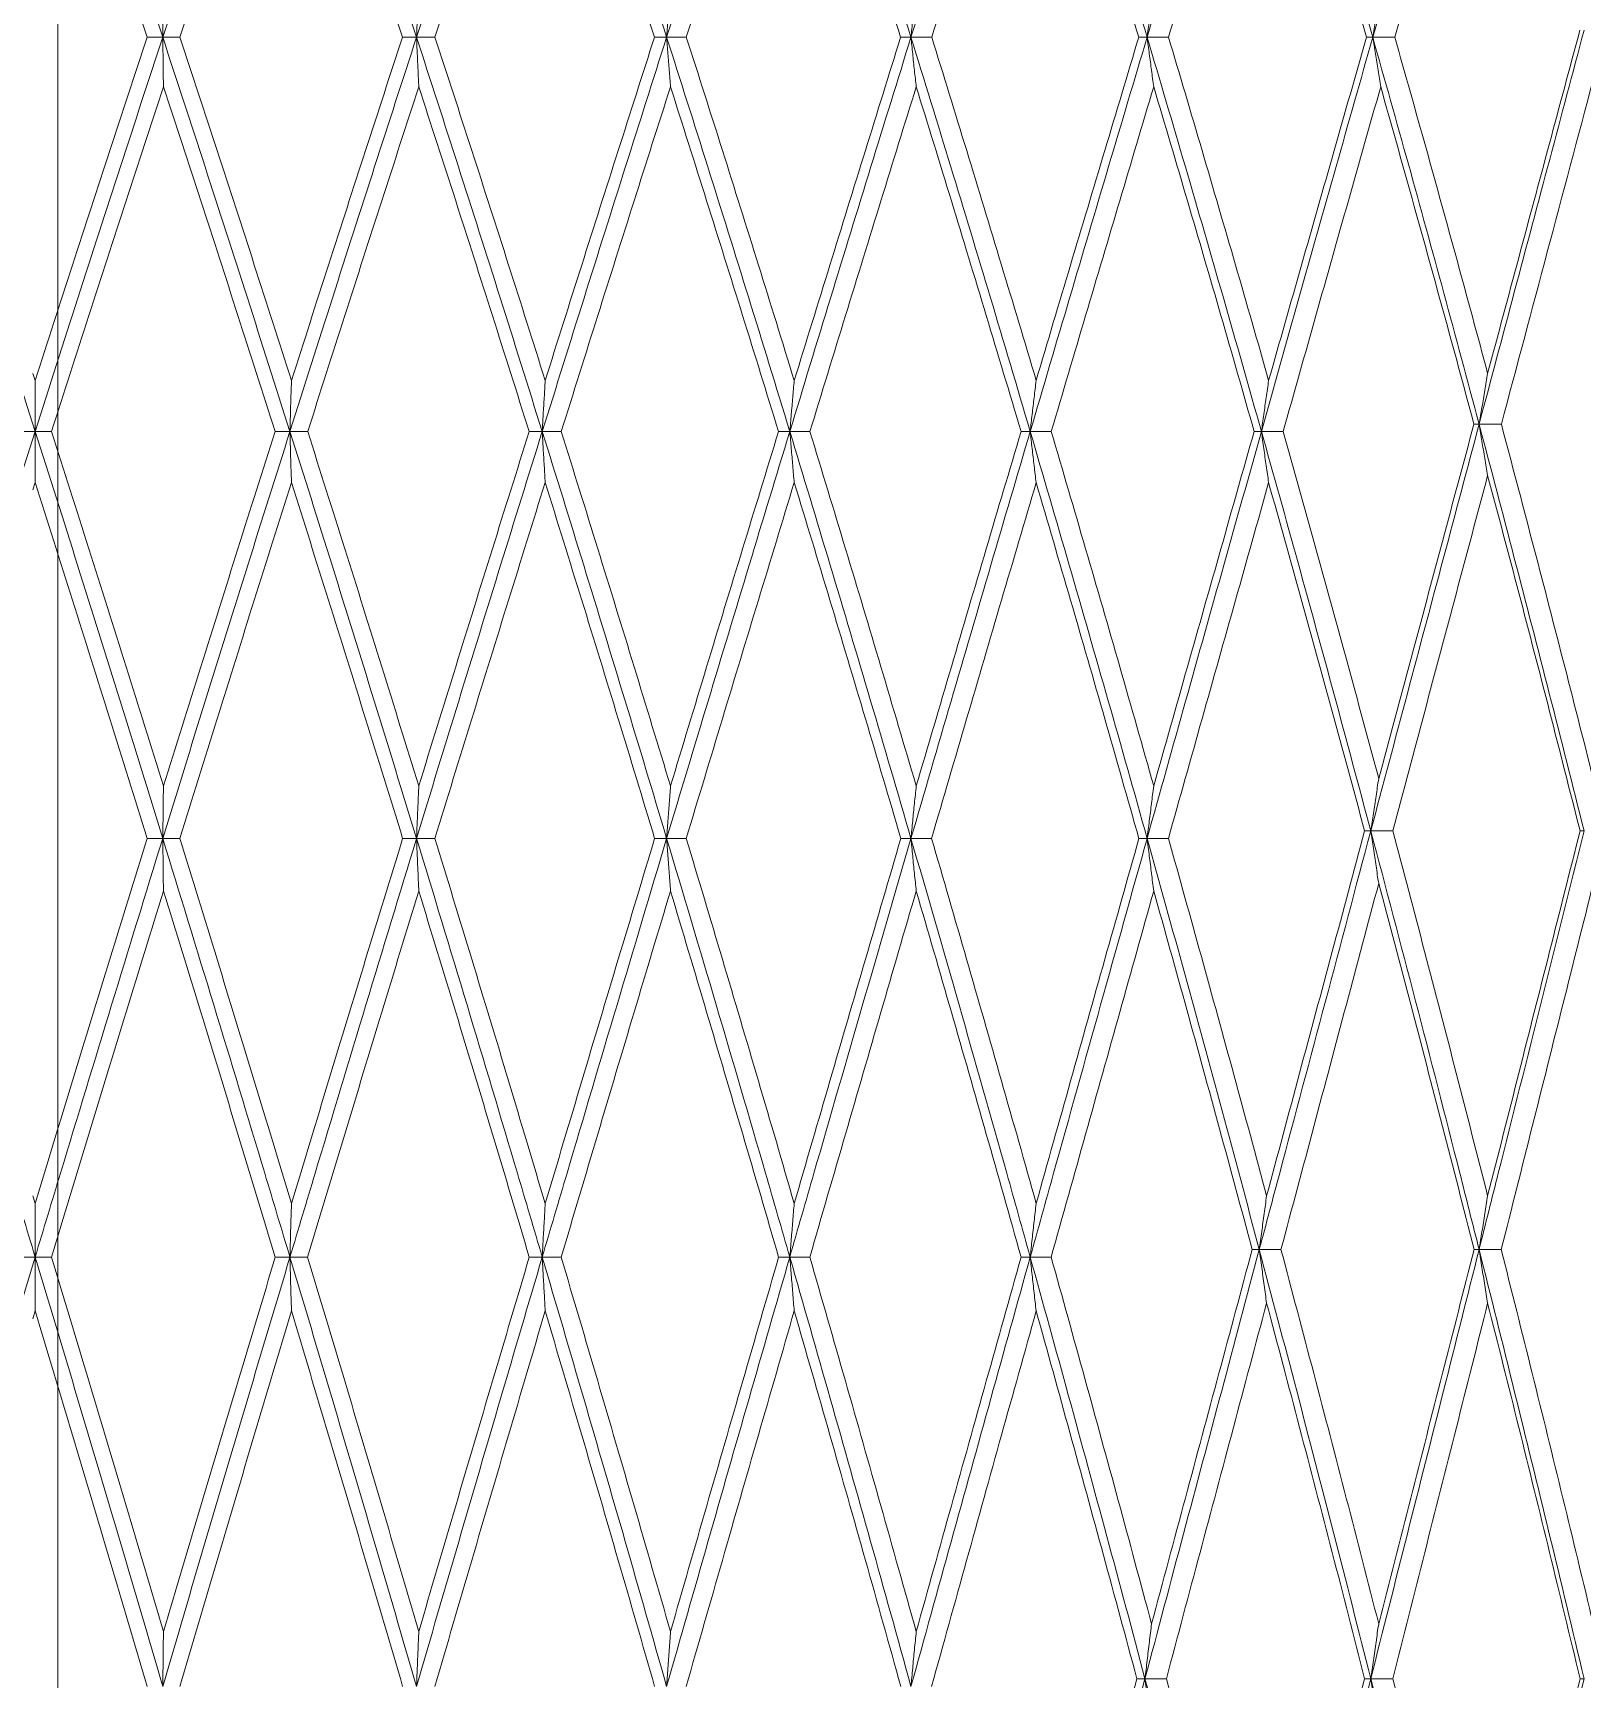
# Model space of a CAD drawing. Extents: x 1661 to 2451, y 0 to 579.
# Drawn here: x 2166.99 to 2176.91, y 453.5 to 464.05 of the extents above; entities that cross this region are included whole.
import ezdxf

# ---------------------------------------------------------------- set-up
doc = ezdxf.new("R2010")
doc.units = 0
doc.header["$LTSCALE"] = 10
doc.header["$MEASUREMENT"] = 0
doc.linetypes.add('CENTER', pattern=[2, 1.25, -0.25, 0.25, -0.25])
doc.layers.add('2', color=7, linetype='CONTINUOUS', true_color=0xffffff)
doc.layers.add('BODY', color=7, linetype='CONTINUOUS')

msp = doc.modelspace()

# ---------------------------------------------------------------- linework, layer by layer
at = {"layer": '2', "color": 7, "linetype": 'Continuous', "lineweight": 18}
for p, q in [((2166.989, 461.867), (2167.003, 461.821)), ((2167.003, 461.167), (2166.989, 461.12)), ((2166.989, 456.599), (2167.003, 456.55)), ((2166.989, 455.812), (2167.003, 455.862))]:
    msp.add_line(p, q, dxfattribs=at)
for points in [[(2166.187, 464.02), (2166.278, 464.297), (2166.46, 464.848), (2166.732, 465.661), (2166.913, 466.194), (2167.003, 466.458)], [(2167.82, 464.02), (2167.729, 464.297), (2167.547, 464.848), (2167.275, 465.66), (2167.094, 466.193), (2167.003, 466.458)], [(2168.635, 466.458), (2168.545, 466.194), (2168.365, 465.661), (2168.093, 464.848), (2167.911, 464.297), (2167.82, 464.02)], [(2169.446, 464.02), (2169.355, 464.297), (2169.175, 464.848), (2168.905, 465.66), (2168.725, 466.193), (2168.635, 466.458)], [(2170.251, 466.458), (2170.162, 466.194), (2169.985, 465.661), (2169.716, 464.848), (2169.536, 464.297), (2169.446, 464.02)], [(2171.048, 464.02), (2170.96, 464.297), (2170.782, 464.848), (2170.517, 465.66), (2170.34, 466.193), (2170.251, 466.458)], [(2171.048, 464.02), (2171.137, 464.297), (2171.314, 464.848), (2171.577, 465.661), (2171.75, 466.194), (2171.837, 466.458)], [(2172.613, 464.02), (2172.527, 464.297), (2172.355, 464.848), (2172.096, 465.66), (2171.923, 466.193), (2171.837, 466.458)], [(2173.377, 466.458), (2173.293, 466.194), (2173.125, 465.661), (2172.871, 464.848), (2172.699, 464.297), (2172.613, 464.02)], [(2174.126, 464.02), (2174.043, 464.297), (2173.877, 464.848), (2173.628, 465.66), (2173.461, 466.193), (2173.377, 466.458)], [(2174.126, 464.02), (2174.208, 464.297), (2174.373, 464.848), (2174.617, 465.661), (2174.778, 466.194), (2174.858, 466.458)], [(2175.571, 464.02), (2175.492, 464.297), (2175.335, 464.848), (2175.097, 465.66), (2174.938, 466.193), (2174.858, 466.458)], [(2176.265, 466.458), (2176.189, 466.194), (2176.037, 465.661), (2175.806, 464.848), (2175.65, 464.297), (2175.571, 464.02)], [(2167.003, 466.15), (2167.083, 465.917), (2167.243, 465.448), (2167.482, 464.738), (2167.641, 464.26), (2167.72, 464.02)], [(2168.645, 466.15), (2168.565, 465.917), (2168.406, 465.448), (2168.168, 464.738), (2168.009, 464.26), (2167.93, 464.02)], [(2168.645, 466.15), (2168.724, 465.917), (2168.883, 465.448), (2169.12, 464.738), (2169.278, 464.26), (2169.356, 464.02)], [(2170.27, 466.15), (2170.192, 465.917), (2170.035, 465.448), (2169.8, 464.738), (2169.643, 464.26), (2169.564, 464.02)], [(2170.27, 466.15), (2170.349, 465.917), (2170.505, 465.448), (2170.738, 464.738), (2170.893, 464.26), (2170.97, 464.02)], [(2171.174, 464.02), (2171.252, 464.26), (2171.405, 464.738), (2171.636, 465.448), (2171.789, 465.917), (2171.865, 466.15)], [(2171.865, 466.15), (2171.942, 465.917), (2172.094, 465.448), (2172.322, 464.738), (2172.472, 464.26), (2172.547, 464.02)], [(2173.415, 466.15), (2173.341, 465.917), (2173.193, 465.448), (2172.97, 464.738), (2172.82, 464.26), (2172.746, 464.02)], [(2173.415, 466.15), (2173.489, 465.917), (2173.636, 465.448), (2173.855, 464.738), (2174, 464.26), (2174.072, 464.02)], [(2174.263, 464.02), (2174.335, 464.26), (2174.478, 464.738), (2174.692, 465.448), (2174.833, 465.917), (2174.904, 466.15)], [(2174.904, 466.15), (2174.975, 465.917), (2175.115, 465.448), (2175.324, 464.738), (2175.462, 464.26), (2175.531, 464.02)], [(2176.32, 466.15), (2176.253, 465.917), (2176.119, 465.448), (2175.917, 464.738), (2175.781, 464.26), (2175.712, 464.02)], [(2167.825, 464.337), (2167.824, 464.301), (2167.823, 464.231), (2167.822, 464.126), (2167.821, 464.055), (2167.82, 464.02)], [(2169.46, 464.337), (2169.459, 464.301), (2169.455, 464.231), (2169.451, 464.126), (2169.447, 464.055), (2169.446, 464.02)], [(2171.048, 464.02), (2171.051, 464.055), (2171.056, 464.126), (2171.064, 464.231), (2171.07, 464.301), (2171.073, 464.337)], [(2172.647, 464.337), (2172.643, 464.301), (2172.635, 464.231), (2172.624, 464.126), (2172.617, 464.055), (2172.613, 464.02)], [(2174.126, 464.02), (2174.13, 464.055), (2174.14, 464.126), (2174.154, 464.231), (2174.163, 464.301), (2174.168, 464.337)], [(2175.622, 464.337), (2175.616, 464.301), (2175.605, 464.231), (2175.588, 464.126), (2175.577, 464.055), (2175.571, 464.02)], [(2176.925, 464.065), (2176.852, 463.791), (2176.705, 463.239), (2176.48, 462.397), (2176.329, 461.828), (2176.252, 461.541)], [(2176.898, 464.065), (2176.833, 463.824), (2176.703, 463.34), (2176.506, 462.608), (2176.374, 462.115), (2176.307, 461.867)], [(2167.003, 461.494), (2166.912, 461.782), (2166.729, 462.352), (2166.458, 463.193), (2166.277, 463.745), (2166.187, 464.02)], [(2167.003, 461.821), (2167.083, 462.069), (2167.242, 462.562), (2167.481, 463.295), (2167.64, 463.779), (2167.72, 464.02)], [(2167.003, 461.494), (2167.095, 461.781), (2167.277, 462.351), (2167.55, 463.194), (2167.73, 463.746), (2167.82, 464.02)], [(2167.72, 464.02), (2167.731, 464.02), (2167.753, 464.02), (2167.787, 464.02), (2167.809, 464.02), (2167.82, 464.02)], [(2167.93, 464.02), (2167.918, 464.02), (2167.893, 464.02), (2167.857, 464.02), (2167.832, 464.02), (2167.82, 464.02)], [(2168.635, 461.494), (2168.544, 461.782), (2168.362, 462.352), (2168.091, 463.193), (2167.91, 463.745), (2167.82, 464.02)], [(2167.825, 463.702), (2167.824, 463.737), (2167.823, 463.808), (2167.822, 463.914), (2167.821, 463.984), (2167.82, 464.02)], [(2167.93, 464.02), (2168.01, 463.779), (2168.169, 463.295), (2168.407, 462.562), (2168.565, 462.069), (2168.645, 461.821)], [(2169.446, 464.02), (2169.357, 463.746), (2169.178, 463.194), (2168.907, 462.351), (2168.726, 461.781), (2168.635, 461.494)], [(2169.356, 464.02), (2169.277, 463.779), (2169.119, 463.295), (2168.882, 462.562), (2168.724, 462.069), (2168.645, 461.821)], [(2169.446, 464.02), (2169.436, 464.02), (2169.416, 464.02), (2169.386, 464.02), (2169.366, 464.02), (2169.356, 464.02)], [(2169.564, 464.02), (2169.551, 464.02), (2169.525, 464.02), (2169.485, 464.02), (2169.459, 464.02), (2169.446, 464.02)], [(2170.251, 461.494), (2170.161, 461.782), (2169.982, 462.352), (2169.714, 463.193), (2169.535, 463.745), (2169.446, 464.02)], [(2169.446, 464.02), (2169.447, 463.984), (2169.451, 463.914), (2169.455, 463.808), (2169.459, 463.737), (2169.46, 463.702)], [(2169.564, 464.02), (2169.643, 463.779), (2169.8, 463.295), (2170.036, 462.562), (2170.192, 462.069), (2170.27, 461.821)], [(2171.048, 464.02), (2170.961, 463.746), (2170.785, 463.194), (2170.519, 462.351), (2170.341, 461.781), (2170.251, 461.494)], [(2170.97, 464.02), (2170.893, 463.779), (2170.738, 463.295), (2170.504, 462.562), (2170.348, 462.069), (2170.27, 461.821)], [(2171.048, 464.02), (2171.04, 464.02), (2171.023, 464.02), (2170.997, 464.02), (2170.979, 464.02), (2170.97, 464.02)], [(2171.048, 464.02), (2171.062, 464.02), (2171.09, 464.02), (2171.132, 464.02), (2171.16, 464.02), (2171.174, 464.02)], [(2171.837, 461.494), (2171.749, 461.782), (2171.574, 462.352), (2171.311, 463.193), (2171.136, 463.745), (2171.048, 464.02)], [(2171.048, 464.02), (2171.051, 463.984), (2171.056, 463.914), (2171.064, 463.808), (2171.07, 463.737), (2171.073, 463.702)], [(2171.174, 464.02), (2171.252, 463.779), (2171.406, 463.295), (2171.636, 462.562), (2171.789, 462.069), (2171.865, 461.821)], [(2171.837, 461.494), (2171.924, 461.781), (2172.098, 462.351), (2172.357, 463.194), (2172.528, 463.746), (2172.613, 464.02)], [(2171.865, 461.821), (2171.942, 462.069), (2172.094, 462.562), (2172.321, 463.295), (2172.472, 463.779), (2172.547, 464.02)], [(2172.547, 464.02), (2172.555, 464.02), (2172.569, 464.02), (2172.591, 464.02), (2172.606, 464.02), (2172.613, 464.02)], [(2172.746, 464.02), (2172.731, 464.02), (2172.701, 464.02), (2172.657, 464.02), (2172.628, 464.02), (2172.613, 464.02)], [(2173.377, 461.494), (2173.292, 461.782), (2173.123, 462.352), (2172.868, 463.193), (2172.698, 463.745), (2172.613, 464.02)], [(2172.647, 463.702), (2172.643, 463.737), (2172.635, 463.808), (2172.624, 463.914), (2172.617, 463.984), (2172.613, 464.02)], [(2172.746, 464.02), (2172.821, 463.779), (2172.97, 463.295), (2173.193, 462.562), (2173.341, 462.069), (2173.415, 461.821)], [(2174.126, 464.02), (2174.044, 463.746), (2173.879, 463.194), (2173.63, 462.351), (2173.461, 461.781), (2173.377, 461.494)], [(2174.072, 464.02), (2174, 463.779), (2173.855, 463.295), (2173.635, 462.562), (2173.488, 462.069), (2173.415, 461.821)], [(2174.126, 464.02), (2174.12, 464.02), (2174.108, 464.02), (2174.09, 464.02), (2174.078, 464.02), (2174.072, 464.02)], [(2174.126, 464.02), (2174.141, 464.02), (2174.171, 464.02), (2174.217, 464.02), (2174.248, 464.02), (2174.263, 464.02)], [(2174.858, 461.494), (2174.777, 461.782), (2174.614, 462.352), (2174.371, 463.193), (2174.207, 463.745), (2174.126, 464.02)], [(2174.126, 464.02), (2174.13, 463.984), (2174.14, 463.914), (2174.154, 463.808), (2174.163, 463.737), (2174.168, 463.702)], [(2174.263, 464.02), (2174.335, 463.779), (2174.478, 463.295), (2174.692, 462.562), (2174.834, 462.069), (2174.904, 461.821)], [(2174.858, 461.494), (2174.938, 461.781), (2175.099, 462.351), (2175.337, 463.194), (2175.493, 463.746), (2175.571, 464.02)], [(2174.904, 461.821), (2174.975, 462.069), (2175.115, 462.562), (2175.324, 463.295), (2175.462, 463.779), (2175.531, 464.02)], [(2175.531, 464.02), (2175.536, 464.02), (2175.545, 464.02), (2175.558, 464.02), (2175.567, 464.02), (2175.571, 464.02)], [(2175.712, 464.02), (2175.697, 464.02), (2175.665, 464.02), (2175.618, 464.02), (2175.587, 464.02), (2175.571, 464.02)], [(2176.252, 461.541), (2176.177, 461.823), (2176.027, 462.382), (2175.8, 463.208), (2175.647, 463.75), (2175.571, 464.02)], [(2175.622, 463.702), (2175.616, 463.737), (2175.605, 463.808), (2175.588, 463.914), (2175.577, 463.984), (2175.571, 464.02)], [(2175.712, 464.02), (2175.779, 463.784), (2175.913, 463.31), (2176.111, 462.592), (2176.242, 462.11), (2176.307, 461.867)], [(2176.983, 463.747), (2176.787, 463.012), (2176.591, 462.277), (2176.395, 461.541)], [(2167.108, 461.494), (2167.188, 461.743), (2167.347, 462.238), (2167.586, 462.974), (2167.745, 463.46), (2167.825, 463.702)], [(2167.825, 463.702), (2167.905, 463.46), (2168.064, 462.974), (2168.302, 462.238), (2168.461, 461.743), (2168.54, 461.494)], [(2169.46, 463.702), (2169.381, 463.46), (2169.224, 462.974), (2168.986, 462.238), (2168.828, 461.743), (2168.749, 461.494)], [(2169.46, 463.702), (2169.539, 463.46), (2169.697, 462.974), (2169.932, 462.238), (2170.089, 461.743), (2170.167, 461.494)], [(2171.073, 463.702), (2170.995, 463.46), (2170.84, 462.974), (2170.607, 462.238), (2170.451, 461.743), (2170.373, 461.494)], [(2171.073, 463.702), (2171.15, 463.46), (2171.304, 462.974), (2171.535, 462.238), (2171.688, 461.743), (2171.765, 461.494)], [(2171.966, 461.494), (2172.042, 461.743), (2172.194, 462.238), (2172.421, 462.974), (2172.571, 463.46), (2172.647, 463.702)], [(2172.647, 463.702), (2172.722, 463.46), (2172.872, 462.974), (2173.095, 462.238), (2173.244, 461.743), (2173.318, 461.494)], [(2174.168, 463.702), (2174.095, 463.46), (2173.951, 462.974), (2173.732, 462.238), (2173.585, 461.743), (2173.512, 461.494)], [(2174.168, 463.702), (2174.24, 463.46), (2174.384, 462.974), (2174.599, 462.238), (2174.741, 461.743), (2174.811, 461.494)], [(2174.997, 461.494), (2175.067, 461.743), (2175.207, 462.238), (2175.415, 462.974), (2175.553, 463.46), (2175.622, 463.702)], [(2175.622, 463.702), (2175.689, 463.465), (2175.823, 462.989), (2176.022, 462.269), (2176.154, 461.784), (2176.219, 461.541)], [(2176.307, 461.867), (2176.301, 461.831), (2176.289, 461.759), (2176.271, 461.65), (2176.258, 461.577), (2176.252, 461.541)], [(2167.003, 461.821), (2167.003, 461.785), (2167.003, 461.712), (2167.003, 461.604), (2167.003, 461.531), (2167.003, 461.494)], [(2168.645, 461.821), (2168.644, 461.785), (2168.641, 461.712), (2168.638, 461.604), (2168.636, 461.531), (2168.635, 461.494)], [(2170.27, 461.821), (2170.268, 461.785), (2170.264, 461.712), (2170.257, 461.604), (2170.253, 461.531), (2170.251, 461.494)], [(2171.865, 461.821), (2171.862, 461.785), (2171.856, 461.712), (2171.846, 461.604), (2171.84, 461.531), (2171.837, 461.494)], [(2173.415, 461.821), (2173.41, 461.785), (2173.402, 461.712), (2173.389, 461.604), (2173.381, 461.531), (2173.377, 461.494)], [(2174.904, 461.821), (2174.899, 461.785), (2174.888, 461.712), (2174.873, 461.604), (2174.863, 461.531), (2174.858, 461.494)], [(2175.558, 458.936), (2175.637, 459.231), (2175.793, 459.818), (2176.025, 460.687), (2176.177, 461.258), (2176.252, 461.541)], [(2175.609, 459.271), (2175.678, 459.527), (2175.815, 460.036), (2176.018, 460.792), (2176.152, 461.292), (2176.219, 461.541)], [(2176.219, 461.541), (2176.223, 461.541), (2176.23, 461.541), (2176.241, 461.541), (2176.249, 461.541), (2176.252, 461.541)], [(2176.395, 461.541), (2176.379, 461.541), (2176.347, 461.541), (2176.3, 461.541), (2176.268, 461.541), (2176.252, 461.541)], [(2176.925, 458.936), (2176.851, 459.231), (2176.702, 459.819), (2176.478, 460.686), (2176.328, 461.257), (2176.252, 461.541)], [(2176.307, 461.213), (2176.301, 461.25), (2176.289, 461.323), (2176.27, 461.432), (2176.258, 461.504), (2176.252, 461.541)], [(2176.395, 461.541), (2176.461, 461.292), (2176.593, 460.792), (2176.789, 460.035), (2176.919, 459.527), (2176.983, 459.271)], [(2167.003, 461.494), (2166.913, 461.211), (2166.732, 460.64), (2166.46, 459.77), (2166.278, 459.183), (2166.187, 458.888)], [(2167.003, 461.494), (2166.992, 461.494), (2166.969, 461.494), (2166.934, 461.494), (2166.91, 461.494), (2166.899, 461.494)], [(2167.003, 461.494), (2167.015, 461.494), (2167.038, 461.494), (2167.073, 461.494), (2167.097, 461.494), (2167.108, 461.494)], [(2167.82, 458.888), (2167.729, 459.184), (2167.547, 459.771), (2167.275, 460.639), (2167.094, 461.211), (2167.003, 461.494)], [(2167.003, 461.494), (2167.003, 461.458), (2167.003, 461.385), (2167.003, 461.276), (2167.003, 461.203), (2167.003, 461.167)], [(2167.108, 461.494), (2167.188, 461.245), (2167.347, 460.745), (2167.586, 459.988), (2167.745, 459.479), (2167.825, 459.224)], [(2167.82, 458.888), (2167.911, 459.183), (2168.093, 459.77), (2168.365, 460.64), (2168.545, 461.211), (2168.635, 461.494)], [(2167.825, 459.224), (2167.905, 459.479), (2168.064, 459.988), (2168.302, 460.745), (2168.461, 461.245), (2168.54, 461.494)], [(2168.54, 461.494), (2168.551, 461.494), (2168.572, 461.494), (2168.603, 461.494), (2168.624, 461.494), (2168.635, 461.494)], [(2168.749, 461.494), (2168.736, 461.494), (2168.711, 461.494), (2168.673, 461.494), (2168.648, 461.494), (2168.635, 461.494)], [(2169.446, 458.888), (2169.355, 459.184), (2169.175, 459.771), (2168.905, 460.639), (2168.725, 461.211), (2168.635, 461.494)], [(2168.645, 461.167), (2168.644, 461.203), (2168.641, 461.276), (2168.638, 461.385), (2168.636, 461.458), (2168.635, 461.494)], [(2168.749, 461.494), (2168.828, 461.245), (2168.986, 460.745), (2169.224, 459.988), (2169.381, 459.479), (2169.46, 459.224)], [(2170.251, 461.494), (2170.162, 461.211), (2169.985, 460.64), (2169.716, 459.77), (2169.536, 459.183), (2169.446, 458.888)], [(2170.167, 461.494), (2170.089, 461.245), (2169.932, 460.745), (2169.697, 459.988), (2169.539, 459.479), (2169.46, 459.224)], [(2170.251, 461.494), (2170.242, 461.494), (2170.223, 461.494), (2170.195, 461.494), (2170.177, 461.494), (2170.167, 461.494)], [(2170.373, 461.494), (2170.359, 461.494), (2170.332, 461.494), (2170.292, 461.494), (2170.265, 461.494), (2170.251, 461.494)], [(2171.048, 458.888), (2170.96, 459.184), (2170.782, 459.771), (2170.517, 460.639), (2170.34, 461.211), (2170.251, 461.494)], [(2170.251, 461.494), (2170.253, 461.458), (2170.257, 461.385), (2170.264, 461.276), (2170.268, 461.203), (2170.27, 461.167)], [(2170.373, 461.494), (2170.451, 461.245), (2170.607, 460.745), (2170.84, 459.988), (2170.995, 459.479), (2171.073, 459.224)], [(2171.837, 461.494), (2171.75, 461.211), (2171.577, 460.64), (2171.314, 459.77), (2171.137, 459.183), (2171.048, 458.888)], [(2171.765, 461.494), (2171.688, 461.245), (2171.535, 460.745), (2171.304, 459.988), (2171.15, 459.479), (2171.073, 459.224)], [(2171.837, 461.494), (2171.829, 461.494), (2171.813, 461.494), (2171.789, 461.494), (2171.773, 461.494), (2171.765, 461.494)], [(2171.837, 461.494), (2171.851, 461.494), (2171.88, 461.494), (2171.923, 461.494), (2171.951, 461.494), (2171.966, 461.494)], [(2172.613, 458.888), (2172.527, 459.184), (2172.355, 459.771), (2172.096, 460.639), (2171.923, 461.211), (2171.837, 461.494)], [(2171.837, 461.494), (2171.84, 461.458), (2171.846, 461.385), (2171.856, 461.276), (2171.862, 461.203), (2171.865, 461.167)], [(2171.966, 461.494), (2172.042, 461.245), (2172.194, 460.745), (2172.421, 459.988), (2172.571, 459.479), (2172.647, 459.224)], [(2172.613, 458.888), (2172.699, 459.183), (2172.871, 459.77), (2173.125, 460.64), (2173.293, 461.211), (2173.377, 461.494)], [(2172.647, 459.224), (2172.722, 459.479), (2172.872, 459.988), (2173.095, 460.745), (2173.244, 461.245), (2173.318, 461.494)], [(2173.318, 461.494), (2173.324, 461.494), (2173.337, 461.494), (2173.357, 461.494), (2173.37, 461.494), (2173.377, 461.494)], [(2173.512, 461.494), (2173.497, 461.494), (2173.467, 461.494), (2173.422, 461.494), (2173.392, 461.494), (2173.377, 461.494)], [(2174.126, 458.888), (2174.043, 459.184), (2173.877, 459.771), (2173.627, 460.639), (2173.46, 461.211), (2173.377, 461.494)], [(2173.415, 461.167), (2173.41, 461.203), (2173.402, 461.276), (2173.389, 461.385), (2173.381, 461.458), (2173.377, 461.494)], [(2173.512, 461.494), (2173.585, 461.245), (2173.732, 460.745), (2173.951, 459.988), (2174.096, 459.479), (2174.168, 459.224)], [(2174.858, 461.494), (2174.778, 461.211), (2174.617, 460.64), (2174.373, 459.77), (2174.208, 459.183), (2174.126, 458.888)], [(2174.811, 461.494), (2174.74, 461.245), (2174.599, 460.745), (2174.384, 459.988), (2174.24, 459.479), (2174.168, 459.224)], [(2174.858, 461.494), (2174.852, 461.494), (2174.842, 461.494), (2174.827, 461.494), (2174.816, 461.494), (2174.811, 461.494)], [(2174.858, 461.494), (2174.873, 461.494), (2174.904, 461.494), (2174.95, 461.494), (2174.981, 461.494), (2174.997, 461.494)], [(2175.558, 458.936), (2175.481, 459.226), (2175.326, 459.803), (2175.093, 460.655), (2174.936, 461.216), (2174.858, 461.494)], [(2174.858, 461.494), (2174.863, 461.458), (2174.873, 461.385), (2174.888, 461.276), (2174.899, 461.203), (2174.904, 461.167)], [(2174.997, 461.494), (2175.065, 461.251), (2175.203, 460.761), (2175.407, 460.02), (2175.542, 459.521), (2175.609, 459.271)], [(2175.699, 458.936), (2175.767, 459.192), (2175.904, 459.703), (2176.107, 460.462), (2176.24, 460.963), (2176.307, 461.213)], [(2176.307, 461.213), (2176.374, 460.963), (2176.507, 460.462), (2176.704, 459.703), (2176.834, 459.192), (2176.899, 458.936)], [(2167.003, 461.167), (2167.083, 460.917), (2167.243, 460.415), (2167.482, 459.655), (2167.641, 459.144), (2167.721, 458.888)], [(2167.929, 458.888), (2168.009, 459.144), (2168.168, 459.655), (2168.407, 460.415), (2168.565, 460.917), (2168.645, 461.167)], [(2168.645, 461.167), (2168.724, 460.917), (2168.882, 460.415), (2169.12, 459.655), (2169.278, 459.144), (2169.357, 458.888)], [(2170.27, 461.167), (2170.192, 460.917), (2170.035, 460.415), (2169.8, 459.655), (2169.642, 459.144), (2169.564, 458.888)], [(2170.27, 461.167), (2170.348, 460.917), (2170.505, 460.415), (2170.738, 459.655), (2170.894, 459.144), (2170.971, 458.888)], [(2171.865, 461.167), (2171.789, 460.917), (2171.636, 460.415), (2171.405, 459.655), (2171.251, 459.144), (2171.174, 458.888)], [(2171.865, 461.167), (2171.942, 460.917), (2172.094, 460.415), (2172.322, 459.655), (2172.473, 459.144), (2172.548, 458.888)], [(2172.745, 458.888), (2172.82, 459.144), (2172.97, 459.655), (2173.193, 460.415), (2173.341, 460.917), (2173.415, 461.167)], [(2173.415, 461.167), (2173.488, 460.917), (2173.636, 460.415), (2173.855, 459.655), (2174, 459.144), (2174.073, 458.888)], [(2174.904, 461.167), (2174.834, 460.917), (2174.692, 460.415), (2174.478, 459.655), (2174.334, 459.144), (2174.262, 458.888)], [(2174.904, 461.167), (2174.973, 460.922), (2175.111, 460.43), (2175.316, 459.687), (2175.451, 459.187), (2175.519, 458.936)], [(2167.825, 459.224), (2167.824, 459.186), (2167.823, 459.112), (2167.822, 459), (2167.821, 458.925), (2167.82, 458.888)], [(2169.46, 459.224), (2169.459, 459.186), (2169.455, 459.112), (2169.451, 459), (2169.447, 458.925), (2169.446, 458.888)], [(2171.073, 459.224), (2171.07, 459.186), (2171.064, 459.112), (2171.056, 459), (2171.051, 458.925), (2171.048, 458.888)], [(2172.647, 459.224), (2172.643, 459.186), (2172.635, 459.112), (2172.624, 459), (2172.617, 458.925), (2172.613, 458.888)], [(2174.168, 459.224), (2174.163, 459.186), (2174.154, 459.112), (2174.14, 459), (2174.13, 458.925), (2174.126, 458.888)], [(2175.609, 459.271), (2175.603, 459.234), (2175.592, 459.16), (2175.575, 459.048), (2175.564, 458.973), (2175.558, 458.936)], [(2167.721, 458.888), (2167.641, 458.631), (2167.482, 458.116), (2167.243, 457.337), (2167.083, 456.813), (2167.003, 456.55)], [(2167.82, 458.888), (2167.809, 458.888), (2167.787, 458.888), (2167.754, 458.888), (2167.732, 458.888), (2167.721, 458.888)], [(2167.82, 458.888), (2167.832, 458.888), (2167.856, 458.888), (2167.893, 458.888), (2167.917, 458.888), (2167.929, 458.888)], [(2167.82, 458.888), (2167.821, 458.851), (2167.822, 458.776), (2167.823, 458.664), (2167.824, 458.589), (2167.825, 458.551)], [(2167.929, 458.888), (2168.009, 458.631), (2168.168, 458.116), (2168.406, 457.337), (2168.565, 456.813), (2168.645, 456.55)], [(2168.645, 456.55), (2168.724, 456.813), (2168.883, 457.337), (2169.12, 458.116), (2169.278, 458.631), (2169.357, 458.888)], [(2169.357, 458.888), (2169.367, 458.888), (2169.387, 458.888), (2169.416, 458.888), (2169.436, 458.888), (2169.446, 458.888)], [(2169.564, 458.888), (2169.551, 458.888), (2169.524, 458.888), (2169.485, 458.888), (2169.459, 458.888), (2169.446, 458.888)], [(2169.46, 458.551), (2169.459, 458.589), (2169.455, 458.664), (2169.451, 458.776), (2169.447, 458.851), (2169.446, 458.888)], [(2169.564, 458.888), (2169.642, 458.631), (2169.8, 458.116), (2170.035, 457.337), (2170.192, 456.813), (2170.27, 456.55)], [(2170.971, 458.888), (2170.894, 458.631), (2170.738, 458.116), (2170.505, 457.337), (2170.349, 456.813), (2170.27, 456.55)], [(2171.048, 458.888), (2171.04, 458.888), (2171.023, 458.888), (2170.997, 458.888), (2170.98, 458.888), (2170.971, 458.888)], [(2171.174, 458.888), (2171.16, 458.888), (2171.132, 458.888), (2171.09, 458.888), (2171.062, 458.888), (2171.048, 458.888)], [(2171.048, 458.888), (2171.051, 458.851), (2171.056, 458.776), (2171.064, 458.664), (2171.07, 458.589), (2171.073, 458.551)], [(2171.174, 458.888), (2171.251, 458.631), (2171.405, 458.116), (2171.636, 457.337), (2171.789, 456.813), (2171.865, 456.55)], [(2172.548, 458.888), (2172.473, 458.631), (2172.322, 458.116), (2172.094, 457.337), (2171.942, 456.813), (2171.865, 456.55)], [(2172.613, 458.888), (2172.606, 458.888), (2172.592, 458.888), (2172.57, 458.888), (2172.555, 458.888), (2172.548, 458.888)], [(2172.613, 458.888), (2172.628, 458.888), (2172.657, 458.888), (2172.701, 458.888), (2172.73, 458.888), (2172.745, 458.888)], [(2172.613, 458.888), (2172.617, 458.851), (2172.624, 458.776), (2172.635, 458.664), (2172.643, 458.589), (2172.647, 458.551)], [(2172.745, 458.888), (2172.82, 458.631), (2172.969, 458.116), (2173.193, 457.337), (2173.341, 456.813), (2173.415, 456.55)], [(2173.415, 456.55), (2173.489, 456.813), (2173.636, 457.337), (2173.855, 458.116), (2174.001, 458.631), (2174.073, 458.888)], [(2174.073, 458.888), (2174.079, 458.888), (2174.091, 458.888), (2174.108, 458.888), (2174.12, 458.888), (2174.126, 458.888)], [(2174.262, 458.888), (2174.247, 458.888), (2174.217, 458.888), (2174.171, 458.888), (2174.141, 458.888), (2174.126, 458.888)], [(2174.844, 456.255), (2174.765, 456.553), (2174.606, 457.146), (2174.367, 458.022), (2174.206, 458.601), (2174.126, 458.888)], [(2174.168, 458.551), (2174.163, 458.589), (2174.154, 458.664), (2174.14, 458.776), (2174.13, 458.851), (2174.126, 458.888)], [(2174.262, 458.888), (2174.333, 458.637), (2174.473, 458.132), (2174.683, 457.369), (2174.822, 456.857), (2174.891, 456.599)], [(2175.519, 458.936), (2175.45, 458.679), (2175.312, 458.164), (2175.102, 457.386), (2174.962, 456.862), (2174.891, 456.599)], [(2175.558, 458.936), (2175.554, 458.936), (2175.545, 458.936), (2175.532, 458.936), (2175.523, 458.936), (2175.519, 458.936)], [(2175.558, 458.936), (2175.574, 458.936), (2175.605, 458.936), (2175.652, 458.936), (2175.683, 458.936), (2175.699, 458.936)], [(2175.558, 458.936), (2175.564, 458.898), (2175.575, 458.824), (2175.592, 458.712), (2175.603, 458.637), (2175.609, 458.599)], [(2175.699, 458.936), (2175.767, 458.679), (2175.904, 458.164), (2176.106, 457.386), (2176.24, 456.862), (2176.307, 456.599)], [(2176.307, 456.599), (2176.374, 456.862), (2176.507, 457.386), (2176.704, 458.164), (2176.834, 458.679), (2176.899, 458.936)], [(2176.899, 458.936), (2176.902, 458.936), (2176.907, 458.936), (2176.916, 458.936), (2176.922, 458.936), (2176.925, 458.936)], [(2175.609, 458.599), (2175.54, 458.342), (2175.402, 457.825), (2175.194, 457.044), (2175.054, 456.519), (2174.983, 456.255)], [(2176.22, 456.255), (2176.153, 456.519), (2176.018, 457.044), (2175.815, 457.825), (2175.678, 458.342), (2175.609, 458.599)], [(2176.394, 456.255), (2176.461, 456.519), (2176.593, 457.044), (2176.789, 457.825), (2176.919, 458.342), (2176.983, 458.599)], [(2167.825, 458.551), (2167.745, 458.294), (2167.586, 457.777), (2167.347, 456.996), (2167.187, 456.47), (2167.108, 456.206)], [(2167.825, 458.551), (2167.905, 458.294), (2168.064, 457.777), (2168.302, 456.996), (2168.461, 456.47), (2168.541, 456.206)], [(2168.748, 456.206), (2168.828, 456.47), (2168.986, 456.996), (2169.224, 457.777), (2169.381, 458.294), (2169.46, 458.551)], [(2169.46, 458.551), (2169.539, 458.294), (2169.697, 457.777), (2169.933, 456.996), (2170.09, 456.47), (2170.168, 456.206)], [(2171.073, 458.551), (2170.995, 458.294), (2170.84, 457.777), (2170.607, 456.996), (2170.451, 456.47), (2170.372, 456.206)], [(2171.073, 458.551), (2171.15, 458.294), (2171.304, 457.777), (2171.535, 456.996), (2171.689, 456.47), (2171.765, 456.206)], [(2172.647, 458.551), (2172.571, 458.294), (2172.421, 457.777), (2172.194, 456.996), (2172.041, 456.47), (2171.965, 456.206)], [(2172.647, 458.551), (2172.722, 458.294), (2172.872, 457.777), (2173.096, 456.996), (2173.244, 456.47), (2173.318, 456.206)], [(2173.511, 456.206), (2173.585, 456.47), (2173.732, 456.996), (2173.951, 457.777), (2174.096, 458.294), (2174.168, 458.551)], [(2174.168, 458.551), (2174.239, 458.299), (2174.38, 457.793), (2174.59, 457.028), (2174.729, 456.514), (2174.799, 456.255)], [(2167.003, 456.55), (2167.003, 456.512), (2167.003, 456.436), (2167.003, 456.321), (2167.003, 456.245), (2167.003, 456.206)], [(2168.645, 456.55), (2168.644, 456.512), (2168.641, 456.436), (2168.638, 456.321), (2168.636, 456.245), (2168.635, 456.206)], [(2170.27, 456.55), (2170.268, 456.512), (2170.264, 456.436), (2170.257, 456.321), (2170.253, 456.245), (2170.251, 456.206)], [(2171.865, 456.55), (2171.862, 456.512), (2171.856, 456.436), (2171.846, 456.321), (2171.84, 456.245), (2171.837, 456.206)], [(2173.415, 456.55), (2173.41, 456.512), (2173.402, 456.436), (2173.389, 456.321), (2173.381, 456.245), (2173.377, 456.206)], [(2174.891, 456.599), (2174.886, 456.561), (2174.875, 456.485), (2174.86, 456.37), (2174.85, 456.294), (2174.844, 456.255)], [(2176.307, 456.599), (2176.301, 456.561), (2176.289, 456.485), (2176.271, 456.37), (2176.258, 456.294), (2176.252, 456.255)], [(2174.112, 453.506), (2174.195, 453.817), (2174.359, 454.435), (2174.604, 455.352), (2174.765, 455.956), (2174.844, 456.255)], [(2174.154, 453.858), (2174.227, 454.127), (2174.371, 454.664), (2174.586, 455.463), (2174.728, 455.992), (2174.799, 456.255)], [(2174.799, 456.255), (2174.804, 456.255), (2174.814, 456.255), (2174.829, 456.255), (2174.839, 456.255), (2174.844, 456.255)], [(2174.983, 456.255), (2174.968, 456.255), (2174.937, 456.255), (2174.891, 456.255), (2174.86, 456.255), (2174.844, 456.255)], [(2175.558, 453.506), (2175.48, 453.817), (2175.322, 454.436), (2175.084, 455.351), (2174.924, 455.955), (2174.844, 456.255)], [(2174.891, 455.911), (2174.886, 455.949), (2174.875, 456.026), (2174.86, 456.141), (2174.85, 456.217), (2174.844, 456.255)], [(2175.609, 453.858), (2175.54, 454.127), (2175.402, 454.664), (2175.193, 455.463), (2175.053, 455.992), (2174.983, 456.255)], [(2176.252, 456.255), (2176.177, 455.956), (2176.025, 455.352), (2175.793, 454.435), (2175.637, 453.817), (2175.558, 453.506)], [(2175.609, 453.858), (2175.678, 454.127), (2175.815, 454.664), (2176.018, 455.463), (2176.153, 455.992), (2176.22, 456.255)], [(2176.22, 456.255), (2176.223, 456.255), (2176.231, 456.255), (2176.242, 456.255), (2176.249, 456.255), (2176.252, 456.255)], [(2176.252, 456.255), (2176.268, 456.255), (2176.3, 456.255), (2176.347, 456.255), (2176.378, 456.255), (2176.394, 456.255)], [(2176.252, 456.255), (2176.328, 455.955), (2176.478, 455.351), (2176.702, 454.436), (2176.851, 453.817), (2176.925, 453.506)], [(2176.252, 456.255), (2176.258, 456.217), (2176.27, 456.141), (2176.289, 456.026), (2176.301, 455.949), (2176.307, 455.911)], [(2176.394, 456.255), (2176.46, 455.992), (2176.593, 455.463), (2176.789, 454.664), (2176.919, 454.127), (2176.983, 453.858)], [(2166.187, 453.456), (2166.278, 453.767), (2166.46, 454.385), (2166.732, 455.303), (2166.913, 455.906), (2167.003, 456.206)], [(2166.899, 456.206), (2166.911, 456.206), (2166.934, 456.206), (2166.969, 456.206), (2166.992, 456.206), (2167.003, 456.206)], [(2167.108, 456.206), (2167.096, 456.206), (2167.073, 456.206), (2167.038, 456.206), (2167.015, 456.206), (2167.003, 456.206)], [(2167.82, 453.456), (2167.729, 453.767), (2167.547, 454.386), (2167.275, 455.302), (2167.094, 455.906), (2167.003, 456.206)], [(2167.003, 455.862), (2167.003, 455.9), (2167.003, 455.977), (2167.003, 456.092), (2167.003, 456.168), (2167.003, 456.206)], [(2167.108, 456.206), (2167.187, 455.943), (2167.347, 455.414), (2167.586, 454.615), (2167.745, 454.077), (2167.825, 453.808)], [(2168.635, 456.206), (2168.545, 455.906), (2168.365, 455.303), (2168.093, 454.385), (2167.911, 453.767), (2167.82, 453.456)], [(2168.541, 456.206), (2168.462, 455.943), (2168.303, 455.414), (2168.064, 454.615), (2167.905, 454.077), (2167.825, 453.808)], [(2168.635, 456.206), (2168.624, 456.206), (2168.604, 456.206), (2168.572, 456.206), (2168.551, 456.206), (2168.541, 456.206)], [(2168.635, 456.206), (2168.647, 456.206), (2168.673, 456.206), (2168.71, 456.206), (2168.736, 456.206), (2168.748, 456.206)], [(2169.446, 453.456), (2169.355, 453.767), (2169.175, 454.386), (2168.905, 455.302), (2168.725, 455.906), (2168.635, 456.206)], [(2168.635, 456.206), (2168.636, 456.168), (2168.638, 456.092), (2168.641, 455.977), (2168.644, 455.9), (2168.645, 455.862)], [(2168.748, 456.206), (2168.828, 455.943), (2168.986, 455.414), (2169.223, 454.615), (2169.381, 454.077), (2169.46, 453.808)], [(2169.446, 453.456), (2169.536, 453.767), (2169.716, 454.385), (2169.985, 455.303), (2170.162, 455.906), (2170.251, 456.206)], [(2169.46, 453.808), (2169.539, 454.077), (2169.697, 454.615), (2169.933, 455.414), (2170.09, 455.943), (2170.168, 456.206)], [(2170.168, 456.206), (2170.177, 456.206), (2170.196, 456.206), (2170.223, 456.206), (2170.242, 456.206), (2170.251, 456.206)], [(2170.372, 456.206), (2170.359, 456.206), (2170.332, 456.206), (2170.291, 456.206), (2170.264, 456.206), (2170.251, 456.206)], [(2171.048, 453.456), (2170.96, 453.767), (2170.783, 454.386), (2170.517, 455.302), (2170.34, 455.906), (2170.251, 456.206)], [(2170.27, 455.862), (2170.268, 455.9), (2170.264, 455.977), (2170.257, 456.092), (2170.253, 456.168), (2170.251, 456.206)], [(2170.372, 456.206), (2170.451, 455.943), (2170.606, 455.414), (2170.84, 454.615), (2170.995, 454.077), (2171.073, 453.808)], [(2171.837, 456.206), (2171.75, 455.906), (2171.576, 455.303), (2171.313, 454.385), (2171.137, 453.767), (2171.048, 453.456)], [(2171.765, 456.206), (2171.689, 455.943), (2171.536, 455.414), (2171.305, 454.615), (2171.15, 454.077), (2171.073, 453.808)], [(2171.837, 456.206), (2171.829, 456.206), (2171.813, 456.206), (2171.789, 456.206), (2171.773, 456.206), (2171.765, 456.206)], [(2171.965, 456.206), (2171.951, 456.206), (2171.922, 456.206), (2171.879, 456.206), (2171.851, 456.206), (2171.837, 456.206)], [(2172.613, 453.456), (2172.527, 453.767), (2172.355, 454.386), (2172.096, 455.302), (2171.923, 455.906), (2171.837, 456.206)], [(2171.837, 456.206), (2171.84, 456.168), (2171.846, 456.092), (2171.856, 455.977), (2171.862, 455.9), (2171.865, 455.862)], [(2171.965, 456.206), (2172.041, 455.943), (2172.193, 455.414), (2172.42, 454.615), (2172.571, 454.077), (2172.647, 453.808)], [(2173.377, 456.206), (2173.293, 455.906), (2173.125, 455.303), (2172.871, 454.385), (2172.699, 453.767), (2172.613, 453.456)], [(2173.318, 456.206), (2173.244, 455.943), (2173.096, 455.414), (2172.872, 454.615), (2172.722, 454.077), (2172.647, 453.808)], [(2173.377, 456.206), (2173.37, 456.206), (2173.357, 456.206), (2173.338, 456.206), (2173.325, 456.206), (2173.318, 456.206)], [(2173.377, 456.206), (2173.392, 456.206), (2173.422, 456.206), (2173.466, 456.206), (2173.496, 456.206), (2173.511, 456.206)], [(2174.112, 453.506), (2174.031, 453.812), (2173.868, 454.419), (2173.623, 455.318), (2173.459, 455.911), (2173.377, 456.206)], [(2173.377, 456.206), (2173.381, 456.168), (2173.389, 456.092), (2173.402, 455.977), (2173.41, 455.9), (2173.415, 455.862)], [(2173.511, 456.206), (2173.583, 455.948), (2173.727, 455.43), (2173.941, 454.648), (2174.083, 454.122), (2174.154, 453.858)], [(2167.003, 455.862), (2167.083, 455.597), (2167.243, 455.067), (2167.482, 454.265), (2167.641, 453.726), (2167.721, 453.456)], [(2168.645, 455.862), (2168.565, 455.597), (2168.407, 455.067), (2168.168, 454.265), (2168.009, 453.726), (2167.929, 453.456)], [(2168.645, 455.862), (2168.724, 455.597), (2168.882, 455.067), (2169.12, 454.265), (2169.278, 453.726), (2169.357, 453.456)], [(2169.563, 453.456), (2169.642, 453.726), (2169.8, 454.265), (2170.035, 455.067), (2170.192, 455.597), (2170.27, 455.862)], [(2170.27, 455.862), (2170.348, 455.597), (2170.505, 455.067), (2170.738, 454.265), (2170.894, 453.726), (2170.971, 453.456)], [(2171.865, 455.862), (2171.789, 455.597), (2171.636, 455.067), (2171.405, 454.265), (2171.251, 453.726), (2171.173, 453.456)], [(2171.865, 455.862), (2171.942, 455.597), (2172.094, 455.067), (2172.322, 454.265), (2172.473, 453.726), (2172.548, 453.456)], [(2173.415, 455.862), (2173.341, 455.597), (2173.193, 455.067), (2172.97, 454.265), (2172.82, 453.726), (2172.745, 453.456)], [(2173.415, 455.862), (2173.487, 455.603), (2173.631, 455.083), (2173.846, 454.298), (2173.989, 453.771), (2174.06, 453.506)], [(2174.249, 453.506), (2174.321, 453.777), (2174.465, 454.315), (2174.679, 455.116), (2174.82, 455.647), (2174.891, 455.911)], [(2174.891, 455.911), (2174.962, 455.647), (2175.102, 455.116), (2175.312, 454.315), (2175.45, 453.777), (2175.519, 453.506)], [(2176.307, 455.911), (2176.241, 455.647), (2176.107, 455.116), (2175.904, 454.315), (2175.767, 453.777), (2175.699, 453.506)], [(2176.307, 455.911), (2176.374, 455.647), (2176.507, 455.116), (2176.704, 454.315), (2176.834, 453.777), (2176.899, 453.506)], [(2174.154, 453.858), (2174.15, 453.819), (2174.14, 453.741), (2174.126, 453.624), (2174.117, 453.545), (2174.112, 453.506)], [(2175.558, 453.506), (2175.564, 453.545), (2175.575, 453.624), (2175.592, 453.741), (2175.603, 453.819), (2175.609, 453.858)], [(2167.825, 453.808), (2167.824, 453.769), (2167.823, 453.691), (2167.822, 453.574), (2167.821, 453.495), (2167.82, 453.456)], [(2169.46, 453.808), (2169.459, 453.769), (2169.455, 453.691), (2169.451, 453.574), (2169.447, 453.495), (2169.446, 453.456)], [(2171.073, 453.808), (2171.07, 453.769), (2171.064, 453.691), (2171.056, 453.574), (2171.051, 453.495), (2171.048, 453.456)], [(2172.647, 453.808), (2172.643, 453.769), (2172.635, 453.691), (2172.624, 453.574), (2172.617, 453.495), (2172.613, 453.456)], [(2174.112, 453.506), (2174.03, 453.199), (2173.866, 452.58), (2173.616, 451.642), (2173.448, 451.011), (2173.363, 450.695)], [(2174.06, 453.506), (2173.987, 453.237), (2173.842, 452.695), (2173.622, 451.878), (2173.475, 451.329), (2173.401, 451.053)], [(2174.112, 453.506), (2174.106, 453.506), (2174.095, 453.506), (2174.077, 453.506), (2174.066, 453.506), (2174.06, 453.506)], [(2174.112, 453.506), (2174.127, 453.506), (2174.158, 453.506), (2174.203, 453.506), (2174.233, 453.506), (2174.249, 453.506)], [(2174.844, 450.695), (2174.764, 451.012), (2174.602, 451.643), (2174.358, 452.58), (2174.194, 453.198), (2174.112, 453.506)], [(2174.112, 453.506), (2174.117, 453.467), (2174.126, 453.389), (2174.14, 453.272), (2174.15, 453.193), (2174.154, 453.154)], [(2174.249, 453.506), (2174.321, 453.237), (2174.464, 452.695), (2174.678, 451.878), (2174.82, 451.329), (2174.891, 451.053)], [(2174.844, 450.695), (2174.925, 451.011), (2175.086, 451.642), (2175.324, 452.58), (2175.481, 453.199), (2175.558, 453.506)], [(2174.891, 451.053), (2174.962, 451.329), (2175.103, 451.878), (2175.312, 452.695), (2175.45, 453.237), (2175.519, 453.506)], [(2175.519, 453.506), (2175.524, 453.506), (2175.532, 453.506), (2175.545, 453.506), (2175.554, 453.506), (2175.558, 453.506)], [(2175.699, 453.506), (2175.683, 453.506), (2175.652, 453.506), (2175.605, 453.506), (2175.574, 453.506), (2175.558, 453.506)], [(2176.252, 450.695), (2176.176, 451.012), (2176.023, 451.643), (2175.792, 452.58), (2175.636, 453.198), (2175.558, 453.506)], [(2175.558, 453.506), (2175.564, 453.467), (2175.575, 453.389), (2175.592, 453.272), (2175.603, 453.193), (2175.609, 453.154)], [(2175.699, 453.506), (2175.767, 453.237), (2175.903, 452.695), (2176.106, 451.878), (2176.24, 451.329), (2176.307, 451.053)], [(2176.252, 450.695), (2176.329, 451.011), (2176.48, 451.642), (2176.704, 452.58), (2176.852, 453.199), (2176.925, 453.506)], [(2176.307, 451.053), (2176.374, 451.329), (2176.507, 451.878), (2176.704, 452.695), (2176.834, 453.237), (2176.899, 453.506)], [(2176.899, 453.506), (2176.902, 453.506), (2176.908, 453.506), (2176.916, 453.506), (2176.922, 453.506), (2176.925, 453.506)]]:
    msp.add_open_spline(points, degree=3, dxfattribs=at)
for points, knots in [([(2167.003, 456.206), (2166.949, 456.386), (2166.677, 457.29), (2166.405, 458.181), (2166.187, 458.888)], [0, 0, 0, 0, 0.198374, 1, 1, 1, 1]), ([(2167.82, 458.888), (2167.602, 458.181), (2167.33, 457.29), (2167.057, 456.386), (2167.003, 456.206)], [0, 0, 0, 0, 0.801626, 1, 1, 1, 1]), ([(2168.635, 456.206), (2168.581, 456.386), (2168.31, 457.29), (2168.038, 458.181), (2167.82, 458.888)], [0, 0, 0, 0, 0.198374, 1, 1, 1, 1]), ([(2168.635, 456.206), (2168.689, 456.386), (2168.96, 457.29), (2169.23, 458.181), (2169.446, 458.888)], [0, 0, 0, 0, 0.198373, 1, 1, 1, 1]), ([(2170.251, 456.206), (2170.198, 456.386), (2169.93, 457.29), (2169.662, 458.181), (2169.446, 458.888)], [0, 0, 0, 0, 0.198374, 1, 1, 1, 1]), ([(2171.048, 458.888), (2170.837, 458.181), (2170.571, 457.29), (2170.304, 456.386), (2170.251, 456.206)], [0, 0, 0, 0, 0.801626, 1, 1, 1, 1]), ([(2171.837, 456.206), (2171.785, 456.386), (2171.524, 457.29), (2171.26, 458.181), (2171.048, 458.888)], [0, 0, 0, 0, 0.198374, 1, 1, 1, 1]), ([(2172.613, 458.888), (2172.407, 458.181), (2172.149, 457.29), (2171.888, 456.386), (2171.837, 456.206)], [0, 0, 0, 0, 0.801626, 1, 1, 1, 1]), ([(2173.377, 456.206), (2173.327, 456.386), (2173.074, 457.29), (2172.819, 458.181), (2172.613, 458.888)], [0, 0, 0, 0, 0.198374, 1, 1, 1, 1]), ([(2173.377, 456.206), (2173.427, 456.386), (2173.679, 457.29), (2173.928, 458.181), (2174.126, 458.888)], [0, 0, 0, 0, 0.198374, 1, 1, 1, 1]), ([(2175.558, 458.936), (2175.366, 458.213), (2175.129, 457.322), (2174.888, 456.419), (2174.844, 456.255)], [0, 0, 0, 0, 0.819677, 1, 1, 1, 1]), ([(2176.252, 456.255), (2176.211, 456.419), (2175.983, 457.322), (2175.751, 458.213), (2175.558, 458.936)], [0, 0, 0, 0, 0.180323, 1, 1, 1, 1]), ([(2176.252, 456.255), (2176.293, 456.419), (2176.521, 457.322), (2176.744, 458.213), (2176.925, 458.936)], [0, 0, 0, 0, 0.180323, 1, 1, 1, 1])]:
    msp.add_open_spline(points, degree=3, knots=knots, dxfattribs=at)
at = {"layer": 'BODY', "color": 1, "linetype": 'CENTER', "lineweight": 5}
msp.add_line((2167.149, 484.893), (2167.149, 86.771), dxfattribs=at)

doc.saveas('drawing.dxf')
